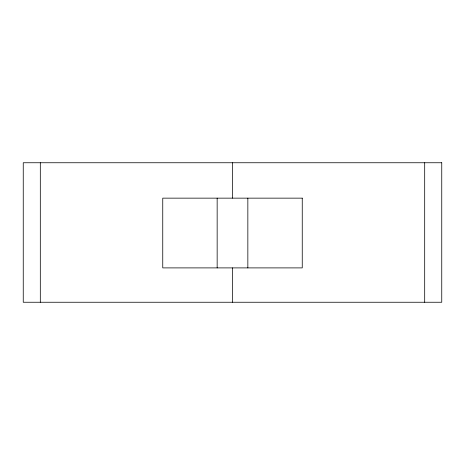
<?xml version="1.0" encoding="UTF-8"?>
<svg xmlns="http://www.w3.org/2000/svg" width="465" height="465" viewBox="0 0 465 465"><rect width="100%" height="100%" fill="white"/><g stroke="black" fill="none" stroke-linecap="round" stroke-linejoin="round"><path stroke-width="0.7" d="M424.69 162.75L424.69 302.25M247.845 198.148L247.845 267.898M232.5 162.75L232.5 198.148M232.5 267.898L232.5 302.25M217.155 198.148L217.155 267.898M40.31 162.75L40.31 302.25M441.75 162.75L23.25 162.75L23.25 302.25L441.75 302.25L441.75 162.75M302.25 198.148L162.75 198.148L162.75 267.898L302.25 267.898L302.25 198.148"/></g></svg>
